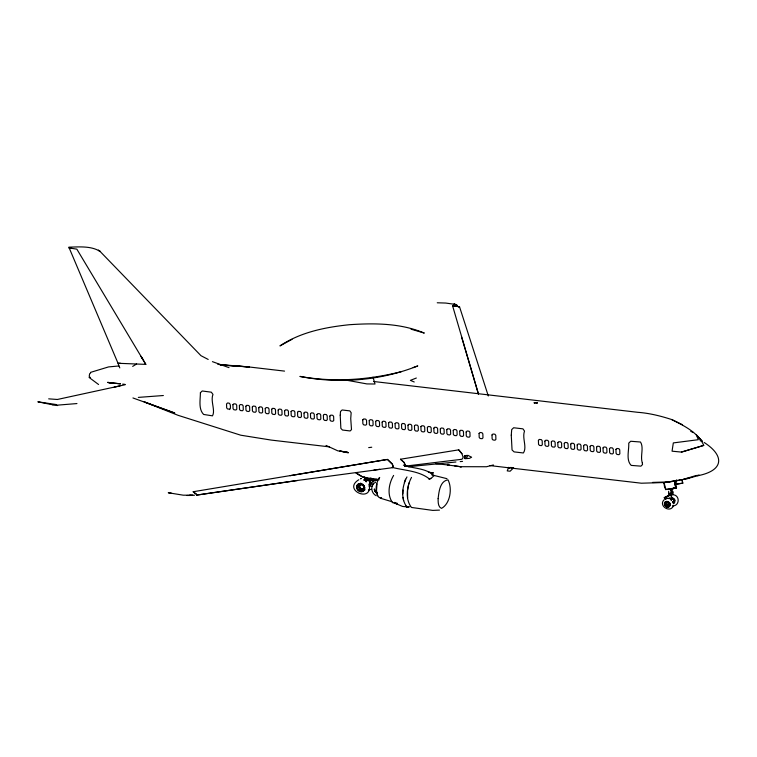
<?xml version="1.0" encoding="UTF-8"?>
<svg xmlns="http://www.w3.org/2000/svg" width="757" height="757" viewBox="0 0 757 757"><rect width="100%" height="100%" fill="white"/><g stroke="black" fill="none" stroke-linecap="round" stroke-linejoin="round"><path stroke-width="1.14" d="M409.736 506.802L406.916 507.01C400.462 498.721 402.204 485.672 406.973 476.919M402.856 493.819L403.027 490.034M364.931 477.932L364.685 477.128L365.234 478.613L365.801 478.206M360.474 483.382L359.679 486.297L358.932 486.174M377.014 483.941L376.522 490.564L377.62 495.901M366.189 481.897L366.738 480.449M671.137 500.235L671.525 499.204L672.897 498.636M671.468 499.998L671.856 498.967M363.171 489.022L363.549 489.741L364.552 489.136L363.928 488.587L362.707 489.353C360.36 490.044 358.156 486.827 359.821 484.953C362.12 483.098 365.499 486.77 363.464 488.918L363.975 489.58C360.058 492.646 355.667 484.849 360.758 483.401M370.164 484.12L370.798 482.417M666.794 504.9L666.236 503.566L666.662 502.364C668.308 501.03 670.73 503.66 669.273 505.193L667.381 505.354L666.255 504.162L667.125 504.664L666.387 505.288L667.154 505.865L668.933 506.073L670.115 504.957L670.021 503.159L669.557 503.282M671.213 499.97L672.216 498.466L674.156 498.977M370.684 485.19L370.921 483.638L369.577 480.619M666.387 505.288L665.763 502.648L666.936 501.541L667.21 502.061M370.618 485.142L370.466 482.067L368.195 479.654L369.738 480.78M411.524 477.383C406.774 486.136 404.986 499.175 411.467 507.455L432.758 510.398L439.476 510.104M408.884 483.051L407.569 490.527L407.616 497.869M404.768 466.198L405.099 464.978L404.2 462.527L400.491 459.225L458.77 449.838L461.921 453.708L463.152 457.342L461.978 459.272L405.932 466.066M404.758 466.208L405.099 464.978L404.172 462.527L400.491 459.225M665.819 499.355L664.343 497.623L665.933 499.005M666.624 498.513L664.646 497.406L664.268 497.898M368.896 479.635L368.706 480.288L367.732 479.995L367.656 479.228M362.471 484.754L362.679 484.092M668.563 502.222L667.825 501.456L667.882 502.005M430.742 478.31L428.869 479.124L430.582 478.774L433.96 475.793C426.295 467.883 413.246 468.734 403.367 465.129M404.342 482.588L405.534 479.172M667.731 505.108L668.469 505.875L668.412 505.326M508.704 467.306L507.218 470.892L510.114 471.223L513.549 467.873L510.663 467.419M360.048 485.076L360.758 483.184M392.703 467.656L393.148 466.511L392.353 464.183L387.47 459.423L193.186 491.738L196.536 494.189L196.489 495.116L297.454 480.468L392.703 467.656L393.157 466.501L392.353 464.183L387.47 459.442L290.149 475.699M360.502 489.845L360.824 489.136M667.154 505.865L667.381 505.354M393.621 475.424C388.899 483.278 386.77 494.879 392.59 502.657L396.971 503.812L394.709 503.093L402.487 506.424L408.534 507.039M670.399 490.773L671.506 488.795M674.837 482.862L676.503 479.9M670.778 492.939L673.673 487.801M674.828 485.748L676.559 482.654M366.01 480.922L366.473 480.184M464.202 456.48L466.331 455.402L467.429 456.708L466.028 458.288L464.306 458.146M673.493 505.667C670.323 513.795 657.71 505.496 664.334 499.563M363.975 489.58L364.637 488.577L363.956 488.151M670.986 499.535L670.891 498.598M360.105 485.53L360.55 484.887M365.839 481.424L366.274 480.78C367.978 479.38 370.58 481.537 369.87 483.515L369.435 484.158M379.219 477.885C375.803 483.373 374.62 492.003 378.812 497.311L379.541 497.368M379.011 478.377L379.702 477.449M448.012 464.145L447.33 464.912L435.805 463.663M369.965 480.458L369.52 480.913L370.097 481.764L370.741 481.594M674.591 480.988L676.38 487.924L665.668 489.58L664.419 486.382L663.974 482.578L674.591 480.988L676.38 487.924M229.579 409.159L227.573 408.979L226.665 407.9L226.542 403.973L227.479 402.998C230.762 402.383 230.582 406.291 230.355 408.392L229.589 409.594M359.433 489.031L360.001 488.492M665.668 489.58L676.597 487.697M355.676 472.633C361.591 477.752 369.567 479.493 377.166 479.067M671.005 496.053L673.314 493.819L670.711 493.782M377.346 480.175L373.144 481.14L370.523 480.165L371.413 479.484M669.727 494.69L668.762 496.034L664.466 497.964L664.646 497.406M664.466 497.964L668.885 495.712M369.227 484.234L369.899 483.827M362.537 489.031L363.199 488.625M668.611 505.288L669.084 504.985M132.674 366.407L136.563 364.013M358.79 479.749C341.738 490.176 373.409 503.66 369.085 484.158M375.699 482.237C369.908 484.669 370.911 493.29 376.248 495.731M458.751 307.172L459.518 306.727L488.303 395.968M363.909 480.004L366.672 479.153M360.729 484.849L359.651 485.862L359.726 487.508L361.761 489.079M672.878 497.813L671.308 498.295L671.667 498.778M667.314 502.288L666.595 504.19L668.053 505.316M668.705 495.258L664.703 497.794M361.07 484.196L360.285 484.622L359.755 483.978M666.993 502.128L667.56 501.815M292.022 339.335L279.948 345.902C300.52 332.153 325.264 327.204 349.516 324.706C374.592 323.031 400.765 323.125 424.298 333.08L411.032 329.181M672.377 501.749L674.279 501.607L674.544 499.686M664.362 497.69L668.554 495.532M381.594 497.586L380.005 498.087L391.984 501.73M371.204 489.306L368.432 489.959M678.111 480.212L676.484 480.988L663.946 482.493M90.471 372.397L108.563 366.918L118.773 365.981M685.842 478.632L695.957 475.557L699.222 475.226L687.451 478.679L674.866 480.988M364.931 480.373L371.025 477.941M416.341 378.027L410.36 380.364L414.24 381.982M413.18 367.58L417.779 365.924C380.639 380.686 339.089 384.111 299.914 376.418C333.553 382.503 368.385 380.005 401.409 371.64M365.716 480.534L368.924 479.408M365.347 480.638L370.788 478.755L370.93 479.531L365.83 480.988M358.686 487.868L359.452 487.612M665.857 504.446L666.397 504.266M671.289 493.346L668.734 493.403L670.901 494.103L673.266 492.41L673.162 491.813L671.45 491.69M670.579 495.598L671.44 494.983L671.582 497.728M375.075 480.629L376.172 480.269M696.989 435.512L701.985 441.047L696.355 434.859L698.304 439.703L673.323 442.911L672.055 451.181L681.451 452.09L703.736 445.409C698.238 432.427 683.637 425.604 671.686 419.539C660.653 415.962 649.355 413.152 637.754 412.31L373.665 381.5M681.451 452.09L703.736 445.409M697.585 475.765C723.247 470.901 725.547 456.291 704.161 442.467M359.887 487.271L359.244 487.461L359.991 488.596M363.862 486.231L364.514 486.06M493.394 464.959L486.496 466.738L460.294 466.7M125.16 384.736L57.362 399.478L48.675 398.844M114.118 387.206L120.145 385.852M679.209 479.995L681.404 479.55M683.599 479.115L689.088 478.017M663.747 482.777L665.8 482.436M674.951 484.385L682.767 483.146L682.104 479.522M675.055 484.376L682.767 483.146M196.498 495.116L297.463 480.487M90.632 373.021L89.667 373.721L89.26 375.917A2.252 0.965 -83.3 0 0 90.348 377.336M373.901 470.097L379.796 469.274M674.847 480.988L666.018 482.2L652.468 482.493L663.473 482.389M368.678 447.624L371.753 447.226M670.711 498.153C673.862 497.122 676.597 502.421 673.181 503.774L674.61 502.345L674.496 500.14A3.274 2.754 54.4 0 0 671.8 497.992L670.683 498.097M76.959 403.566L57.674 405.127M408.25 466.738L455.922 462.007M138.323 397.397L163.37 395.523M460.237 461.59L462.546 461.373M361.439 483.685L360.2 483.799L360.587 484.537M672.718 502.222L673.607 502.724M672.708 501.957L673.758 501.636L674.156 500.604L673.654 499.459L672.008 498.929M363.313 489.911L364.808 489.788M666.652 498.276L670.465 498.731M672.396 505.827C679.54 506.547 680.373 495.39 673.228 494.747M171.489 493.233L168.262 492.75L183.27 495.182L194.549 495.229M362.243 488.729L363 488.672M363.294 489.968L364.846 489.855M664.391 482.512L641.378 483.212L511.997 468.167M673.049 501.711L674.402 500.945L674.345 499.762M120.382 363.228L118.016 363.275L68.859 247.16C79.021 246.933 91.048 245.751 100.009 251.352L200.955 355.676L208.194 359.443M437.243 302.781L445.75 303.055L455.733 304.475M186.913 495.475L190.414 495.466M452.591 305.828L459.518 306.727L452.591 305.828L478.49 394.189L461.496 336.742M537.375 402.923L534.357 402.573L534.48 403.443L534.31 402.573L535.142 402.592M189.742 495.097L192.685 495.144M143.101 359.707L141.01 356.31L145.817 364.382L118.016 363.275L119.795 367.921M513.549 467.873L509.972 467.552M665.63 503.528L666.236 503.566M358.373 486.581L359.215 486.628M71.158 248.069L68.963 247.918L76.845 249.148L145.817 364.382M449.497 465.063L447.33 464.912L461.392 466.851L454.38 465.792M217.827 364.372L249.252 367.003L220.107 364.94L247.009 366.729L284.556 371.11M373.485 479.209L379.21 479.739M52.252 404.957L57.617 405.553M509.641 467.788C505.988 467.381 515.659 468.488 512.262 468.1M392.249 467.41C404.295 470.494 419.018 470.835 429.02 478.651M107.693 382.399L120.391 383.846L107.693 382.399L110.91 383.383M122.7 384.13L125.028 384.395M534.357 402.573L537.328 402.923L536.713 402.781M329.475 446.876L271.205 440.082L240.745 435.199L178.075 415.319L144.142 401.835L174.791 413.038L132.939 397.955M489.628 465.555L509.546 467.873M368.99 486.06L372.255 486.448M535.19 402.592L536.618 402.771M347.86 452.383L337.783 450.831L326.068 445.438M666.567 503.32L666.16 502.364L666.643 502.648M347.813 452.345L339.817 451.011L348.315 452.885M373.627 479.096L362.698 476.976L355.818 472.529M669.727 503.982L670.248 504.077M364.098 487.215L364.827 487.347M51.448 404.56L37.85 401.806L56.747 404.626M343.905 379.721L366.852 383.913L375.018 384.017L373.012 377.213M700.064 440.725L702.222 441.161M431.764 474.876L446.971 478.679M433.165 472.917L432.02 472.671L433.364 472.964M394.16 502.393L397.434 503.386M668.034 505.61L669.169 505.913M667.892 502.241L669.481 503.954M361.543 484.783L363.048 485.578L363.757 487.177M373.655 480.657L372.709 480.345L372.927 484.802M668.97 498.144L669.671 498.371M669.349 498.134L669.841 498.314M229.021 367.647L212.414 361.647M456.651 305.033L453.973 303.973L457.417 305.421M665.763 502.648L666.33 502.894M370.656 483.354L371.45 483.695M358.563 485.351L359.357 485.691M690.744 431.386L693.232 432.484M682.53 424.743L671.686 419.539M193.186 491.738L196.934 494.908M359.121 484.953L359.793 485.36M669.623 504.654L670.115 504.957M89.099 377.459L98.571 384.499M376.967 493.28L374.687 490.848L374.289 489.202M360.427 488.426L361.761 489.429L360.398 488.454M377.071 493.044L374.933 490.763A4.022 3.378 54.4 0 1 374.573 489.24M376.977 493.309L375.604 492.268L374.327 489.259M673.484 498.825L673.985 499.223M359.197 484.376L359.821 484.953M405.525 505.591L406.916 506.991M458.742 449.838L461.921 453.708M369.7 484.452L370.201 485.076M669.273 505.193L669.633 505.676M666.926 503.954L667.296 504.493M673.73 501.91L674.014 502.44M665.895 489.382L663.974 482.578M672.017 497.898L672.216 498.466M668.734 505.515L668.933 506.073M362.707 489.353L362.991 490.139M364.685 477.128L364.959 478.225M370.249 481.528L370.447 482.379M682 479.531L682.644 483.155M403.074 497.406L403.585 500.661M642.314 462.972L642.532 464.552L640.933 466.151L631.187 465.394C625.774 460.019 629.181 450.065 628.745 443.129L630.713 441.265L640.488 442.012C644.16 447.756 639.996 456.14 642.296 462.849M673.058 501.976L673.115 502.525M671.232 490.867L671.279 491.861M671.336 492.996L671.393 494.018M668.63 491.274L668.8 494.614M370.447 478.547L370.523 480.165M668.062 505.572L668.062 506.159M361.78 489.438L361.78 490.262M363.871 479.976A4.58 3.851 54.4 0 1 366.634 479.077M438.133 498.617C438.123 501.91 437.906 506.83 441.454 508.401C450.273 503.755 452.506 488.341 448.002 479.843C439.893 481.007 438.918 492.022 438.133 498.617M200.397 392.741C200.397 399.734 198.249 409.017 203.624 414.448L212.462 415.848C215.669 410.606 210.238 400.945 212.972 394.416L211.345 392.192L202.223 390.981L200.397 392.741M232.929 404.711L233.052 408.704L233.979 409.774L235.947 410.001L236.818 409.149L236.704 405.156L235.862 404.02L233.894 403.793L232.929 404.711M239.392 405.468L239.515 409.461L240.442 410.521L242.41 410.758L243.281 409.897L243.158 405.903L242.325 404.777L240.357 404.541L239.392 405.468M245.855 406.225L245.968 410.218L246.905 411.278L248.873 411.505L249.744 410.654L249.621 406.66L248.788 405.525L246.82 405.298L245.855 406.225M252.318 406.973L252.431 410.966L253.368 412.035L255.336 412.262L256.207 411.411L256.084 407.417L255.251 406.282L253.283 406.055L252.318 406.973M258.78 407.73L258.894 411.723L259.831 412.783L261.799 413.019L262.67 412.158L262.547 408.165L261.714 407.039L259.746 406.802L258.78 407.73M265.243 408.487L265.357 412.48L266.294 413.54L268.262 413.767L269.132 412.915L269.009 408.922L268.177 407.786L266.209 407.559L265.243 408.487M271.706 409.234L271.82 413.227L272.747 414.297L274.725 414.524L275.595 413.672L275.472 409.679L274.64 408.543L272.671 408.316L271.706 409.234M278.169 409.991L278.283 413.984L279.21 415.044L281.188 415.281L282.058 414.42L281.935 410.426L281.102 409.3L279.134 409.064L278.169 409.991M284.632 410.748L284.746 414.732L285.673 415.801L287.651 416.028L288.512 415.177L288.398 411.183L287.565 410.048L285.597 409.821L284.632 410.748M291.095 411.496L291.208 415.489L292.136 416.558L294.104 416.785L294.975 415.934L294.861 411.94L294.028 410.805L292.06 410.578L291.095 411.496M297.548 412.253L297.671 416.246L298.599 417.306L300.567 417.542L301.437 416.681L301.324 412.688L300.491 411.562L298.523 411.325L297.548 412.253M304.011 413L304.134 416.993L305.062 418.063L307.03 418.29L307.9 417.438L307.787 413.445L306.954 412.31L304.986 412.082L304.011 413M310.474 413.757L310.597 417.75L311.524 418.82L313.493 419.047L314.363 418.195L314.25 414.202L313.417 413.067L311.439 412.839L310.474 413.757M316.937 414.514L317.06 418.507L317.987 419.567L319.956 419.804L320.826 418.943L320.713 414.95L319.88 413.814L317.902 413.587L316.937 414.514M323.4 415.262L323.523 419.255L324.45 420.324L326.418 420.551L327.289 419.7L327.175 415.707L326.343 414.571L324.365 414.344L323.4 415.262M329.863 416.019L329.986 420.012L330.913 421.081L332.881 421.308L333.752 420.457L333.629 416.464L332.796 415.328L330.828 415.101L329.863 416.019M340.224 415.233L340.868 428.367L342.467 430.033L350.141 430.96L351.503 429.607L350.728 418.526L351.163 412.735L349.829 410.881L342.117 409.972L340.518 411.496L340.224 415.233M362.764 419.861L362.877 423.854L363.814 424.914L365.782 425.141L366.653 424.289L366.53 420.296L365.697 419.16L363.729 418.933L362.764 419.861M369.227 420.608L369.34 424.601L370.277 425.671L372.245 425.898L373.116 425.046L372.993 421.053L372.16 419.917L370.192 419.69L369.227 420.608M375.69 421.365L375.803 425.358L376.731 426.418L378.708 426.655L379.579 425.794L379.456 421.8L378.623 420.674L376.655 420.438L375.69 421.365M382.153 422.122L382.266 426.115L383.193 427.175L385.171 427.402L386.042 426.551L385.919 422.557L385.086 421.422L383.118 421.195L382.153 422.122M388.615 422.87L388.729 426.863L389.656 427.932L391.634 428.159L392.495 427.308L392.381 423.314L391.549 422.179L389.581 421.952L388.615 422.87M395.078 423.627L395.192 427.62L396.119 428.68L398.087 428.916L398.958 428.055L398.844 424.062L398.012 422.936L396.043 422.699L395.078 423.627M401.532 424.384L401.655 428.377L402.582 429.437L404.55 429.664L405.421 428.812L405.307 424.819L404.475 423.683L402.506 423.456L401.532 424.384M407.995 425.131L408.118 429.124L409.045 430.194L411.013 430.421L411.884 429.569L411.77 425.576L410.937 424.44L408.969 424.213L407.995 425.131M414.458 425.888L414.581 429.881L415.508 430.941L417.476 431.178L418.347 430.317L418.233 426.323L417.4 425.197L415.423 424.961L414.458 425.888M420.92 426.645L421.043 430.629L421.971 431.698L423.939 431.925L424.809 431.074L424.696 427.08L423.863 425.945L421.886 425.718L420.92 426.645M427.383 427.393L427.506 431.386L428.434 432.455L430.402 432.682L431.272 431.831L431.159 427.837L430.326 426.702L428.348 426.475L427.383 427.393M433.846 428.15L433.969 432.143L434.897 433.203L436.865 433.439L437.735 432.578L437.612 428.585L436.78 427.459L434.811 427.222L433.846 428.15M440.309 428.897L440.432 432.89L441.359 433.96L443.328 434.187L444.198 433.335L444.075 429.342L443.242 428.207L441.274 427.979L440.309 428.897M446.772 429.654L446.885 433.647L447.822 434.717L449.79 434.944L450.661 434.092L450.538 430.099L449.705 428.964L447.737 428.736L446.772 429.654M453.235 430.411L453.348 434.404L454.285 435.464L456.253 435.701L457.124 434.84L457.001 430.847L456.168 429.711L454.2 429.484L453.235 430.411M459.698 431.159L459.811 435.152L460.748 436.221L462.716 436.448L463.587 435.597L463.464 431.604L462.631 430.468L460.663 430.241L459.698 431.159M466.161 431.916L466.274 435.909L467.211 436.978L469.179 437.205L470.05 436.354L469.927 432.361L469.094 431.225L467.126 430.998L466.161 431.916M479.086 433.42L479.2 437.414L480.127 438.483L482.105 438.71L482.966 437.858L482.852 433.865L482.02 432.73L480.052 432.502L479.086 433.42M492.012 434.934L492.126 438.928L493.053 439.987L495.021 440.214L495.892 439.363L495.778 435.37L494.946 434.234L492.977 434.007L492.012 434.934M511.268 435.18L512.054 449.961L514.098 451.891L523.39 452.97C527.336 447.16 521.866 438.029 524.525 431.083L522.926 428.841L513.634 427.762L511.704 429.588L511.268 435.18M538.416 440.347L538.539 444.34L539.467 445.4L541.435 445.636L542.305 444.775L542.192 440.782L541.359 439.647L539.381 439.42L538.416 440.347M544.879 441.094L545.002 445.088L545.929 446.157L547.898 446.384L548.768 445.532L548.645 441.539L547.813 440.404L545.844 440.177L544.879 441.094M551.342 441.851L551.465 445.845L552.392 446.914L554.361 447.141L555.231 446.289L555.108 442.296L554.275 441.161L552.307 440.934L551.342 441.851M557.805 442.608L557.918 446.602L558.855 447.661L560.823 447.889L561.694 447.037L561.571 443.044L560.738 441.908L558.77 441.681L557.805 442.608M564.268 443.356L564.381 447.349L565.318 448.418L567.286 448.646L568.157 447.794L568.034 443.801L567.201 442.665L565.233 442.438L564.268 443.356M570.731 444.113L570.844 448.106L571.781 449.175L573.749 449.403L574.62 448.551L574.497 444.558L573.664 443.422L571.696 443.186L570.731 444.113M577.194 444.87L577.307 448.863L578.244 449.923L580.212 450.15L581.083 449.298L580.96 445.305L580.127 444.17L578.159 443.943L577.194 444.87M583.656 445.618L583.77 449.611L584.697 450.68L586.675 450.907L587.546 450.055L587.423 446.062L586.59 444.927L584.622 444.7L583.656 445.618M590.119 446.375L590.233 450.368L591.16 451.427L593.138 451.664L594.008 450.803L593.885 446.81L593.053 445.684L591.085 445.447L590.119 446.375M596.582 447.132L596.696 451.125L597.623 452.184L599.601 452.412L600.462 451.56L600.348 447.567L599.516 446.431L597.547 446.204L596.582 447.132M603.045 447.879L603.159 451.872L604.086 452.941L606.054 453.169L606.925 452.317L606.811 448.324L605.979 447.188L604.01 446.961L603.045 447.879M609.499 448.636L609.622 452.629L610.549 453.689L612.517 453.926L613.388 453.065L613.274 449.071L612.441 447.945L610.473 447.709L609.499 448.636M615.961 449.393L616.084 453.386L617.012 454.446L618.98 454.673L619.851 453.822L619.737 449.828L618.904 448.693L616.927 448.466L615.961 449.393M371.025 482.881L370.873 484.111L370.192 483.685L370.334 482.748L371.025 482.881M364.562 488.133L363.549 490.877C359.802 493.933 354.371 487.877 357.664 484.423C361.401 481.253 366.965 487.357 363.672 490.877C360.464 493.517 355.563 489.429 356.878 485.71L357.683 484.489C360.389 482.237 364.439 484.953 364.562 488.133M670.059 504.645L669.425 506.603C666.747 508.846 662.735 504.493 665.119 501.986C667.437 500.036 670.957 503.064 669.983 505.723C668.355 509.016 663.359 506.007 664.551 502.903L667.097 501.418L669.122 502.506L670.059 504.645M464.912 455.799L464.997 458.685L469.378 458.373L471.63 457.219L467.93 455.373L464.912 455.799M361.307 488.785L361.07 489.448L362.338 489.864L362.253 489.098L361.307 488.785M674.307 501.295L674.326 502.288L674.307 501.295M364.231 489.524L363.474 490.65C361.401 492.41 358.269 490.962 357.276 488.7A4.022 3.378 54.4 0 1 357.881 484.603L360.493 483.789L363.199 485.237A4.022 3.378 54.4 0 1 364.231 489.524M669.822 505.638L667.419 507.01L664.835 505.042A2.877 2.422 54.4 0 1 665.271 502.109L667.144 501.522L669.084 502.563A2.877 2.422 54.4 0 1 669.822 505.638M360.559 478.708L361.373 478.462L360.559 478.708M366.416 479.351L365.413 479.919L366.01 480.515L366.804 480.089L366.416 479.351M674.686 499.79L674.383 500.623L674.913 500.708L674.686 499.79M672.481 498.097L671.61 498.182L672.538 498.645L672.481 498.097M429.37 472.396L428.405 472.292L432.152 472.68L429.37 472.396M666.16 502.695L666.406 503.85L666.16 502.695M99.527 250.927L98.363 250.17L100.009 251.352L99.527 250.927"/></g></svg>
